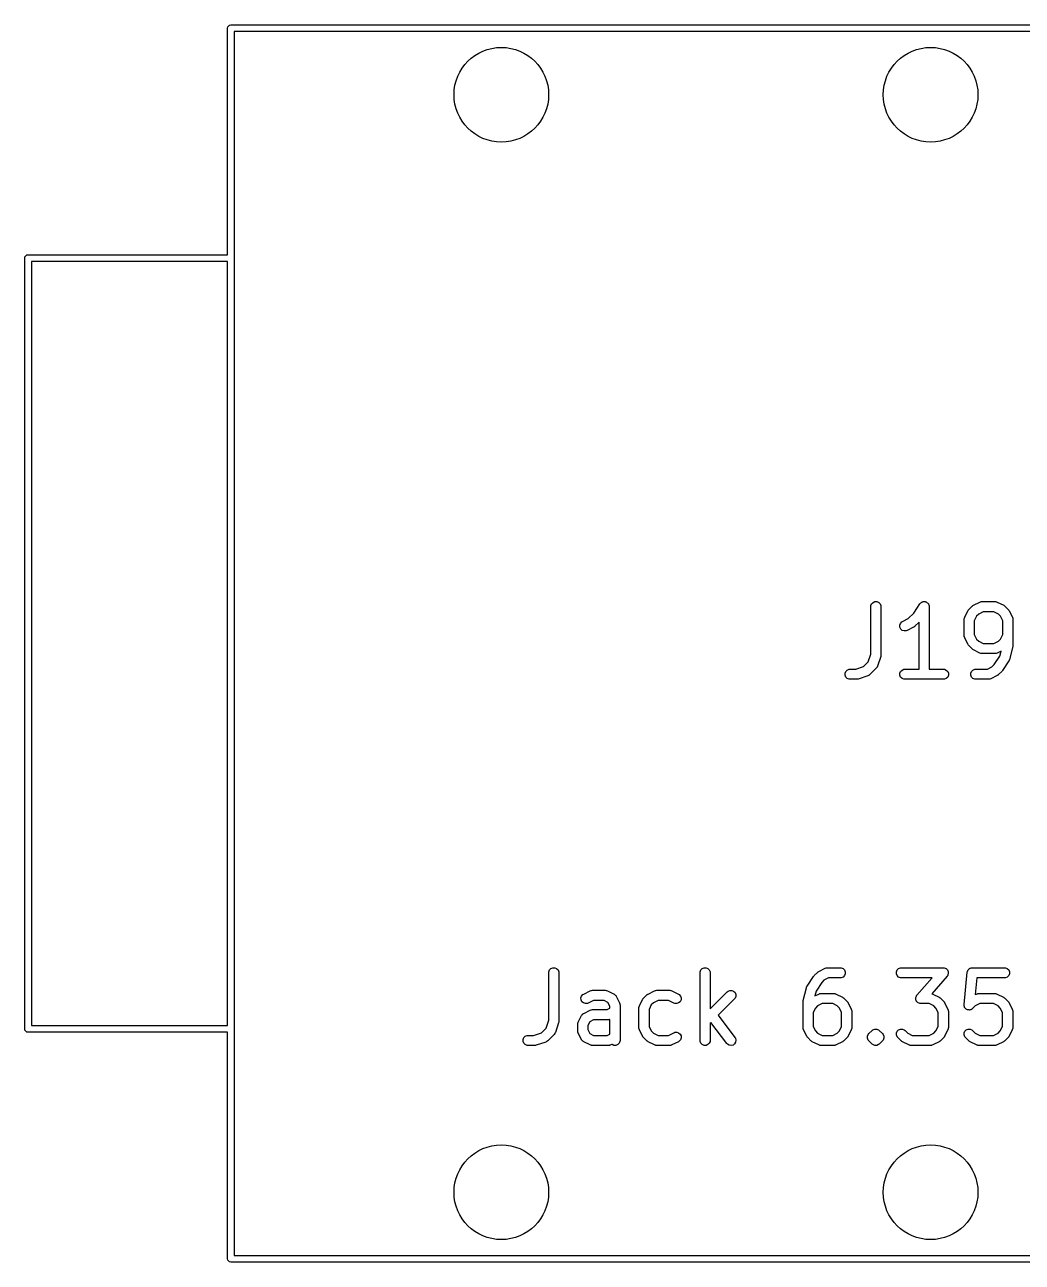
# Model space of a CAD drawing. Extents: x 0.58 to 7.69, y -5.21 to -0.56.
# Drawn here: x 0.577 to 1.158, y -4.419 to -3.698 of the extents above; entities that cross this region are included whole.
import ezdxf

# ---------------------------------------------------------------- set-up
doc = ezdxf.new("R2010")
doc.units = 0
doc.header["$MEASUREMENT"] = 0
doc.layers.add('BLACK', color=7, linetype='CONTINUOUS')

msp = doc.modelspace()

# ---------------------------------------------------------------- linework, layer by layer
at = {"layer": 'BLACK', "linetype": 'CONTINUOUS'}
for p, q in [((0.69488, -3.7002), (0.69503, -3.69944)), ((0.69488, -3.83209), (0.69488, -3.7002)), ((0.69503, -3.69944), (0.6961, -3.69838)), ((0.6961, -3.69838), (0.69685, -3.69823)), ((0.69685, -3.69823), (1.50827, -3.69823)), ((0.69882, -3.70217), (0.69882, -4.41476)), ((1.5063, -3.70217), (0.69882, -3.70217)), ((0.57692, -3.8333), (0.57799, -3.83224)), ((0.57799, -3.83224), (0.57874, -3.83209)), ((0.57874, -3.83209), (0.69488, -3.83209)), ((0.57677, -3.83406), (0.57692, -3.8333)), ((0.57677, -4.28287), (0.57677, -3.83406)), ((0.58071, -3.83602), (0.58071, -4.28091)), ((0.69488, -3.83602), (0.58071, -3.83602)), ((0.69488, -4.28091), (0.69488, -3.83602)), ((1.07, -4.03536), (1.07082, -4.03455)), ((1.07082, -4.03455), (1.07188, -4.0341)), ((1.07188, -4.0341), (1.07304, -4.0341)), ((1.07304, -4.0341), (1.0741, -4.03455)), ((1.0741, -4.03455), (1.07491, -4.03536)), ((1.09873, -4.03475), (1.09894, -4.03455)), ((1.09894, -4.03455), (1.09921, -4.03443)), ((1.09921, -4.03443), (1.09945, -4.03427)), ((1.09945, -4.03427), (1.09973, -4.03422)), ((1.09973, -4.03422), (1.10001, -4.0341)), ((1.10001, -4.0341), (1.10029, -4.0341)), ((1.10029, -4.0341), (1.10058, -4.03405)), ((1.10058, -4.03405), (1.10086, -4.0341)), ((1.10086, -4.0341), (1.10116, -4.0341)), ((1.10116, -4.0341), (1.10142, -4.03422)), ((1.10142, -4.03422), (1.10171, -4.03427)), ((1.10171, -4.03427), (1.10195, -4.03443)), ((1.10195, -4.03443), (1.10222, -4.03455)), ((1.10222, -4.03455), (1.10243, -4.03475)), ((1.12926, -4.03623), (1.13301, -4.03436)), ((1.13301, -4.03436), (1.13355, -4.03415)), ((1.13355, -4.03415), (1.13365, -4.03415)), ((1.13365, -4.03415), (1.13375, -4.0341)), ((1.13375, -4.0341), (1.13433, -4.03405)), ((1.13433, -4.03405), (1.14183, -4.03405)), ((1.14183, -4.03405), (1.1424, -4.0341)), ((1.1424, -4.0341), (1.1425, -4.03415)), ((1.1425, -4.03415), (1.14261, -4.03415)), ((1.14261, -4.03415), (1.14315, -4.03436)), ((1.14315, -4.03436), (1.1469, -4.03623)), ((1.06951, -4.037), (1.06956, -4.03642)), ((1.06951, -4.06464), (1.06951, -4.037)), ((1.06956, -4.03642), (1.07, -4.03536)), ((1.07491, -4.03536), (1.07536, -4.03642)), ((1.07536, -4.03642), (1.07541, -4.037)), ((1.07541, -4.037), (1.07541, -4.06512)), ((1.09133, -4.04395), (1.09454, -4.04074)), ((1.09454, -4.04074), (1.09812, -4.03536)), ((1.09812, -4.03536), (1.09813, -4.03536)), ((1.09813, -4.03536), (1.09849, -4.03491)), ((1.09813, -4.03536), (1.09813, -4.03536)), ((1.09813, -4.03536), (1.09813, -4.03536)), ((1.09849, -4.03491), (1.09873, -4.03475)), ((1.10243, -4.03475), (1.10267, -4.03491)), ((1.10267, -4.03491), (1.10283, -4.03515)), ((1.10283, -4.03515), (1.10304, -4.03536)), ((1.10304, -4.03536), (1.10315, -4.03563)), ((1.10315, -4.03563), (1.10331, -4.03587)), ((1.10331, -4.03587), (1.10337, -4.03615)), ((1.10337, -4.03615), (1.10348, -4.03642)), ((1.10348, -4.03642), (1.10353, -4.03699)), ((1.10353, -4.03699), (1.10353, -4.037)), ((1.10353, -4.037), (1.10353, -4.037)), ((1.10353, -4.037), (1.10353, -4.037)), ((1.10353, -4.037), (1.10353, -4.07342)), ((1.12419, -4.04318), (1.12606, -4.03943)), ((1.12606, -4.03943), (1.12622, -4.03918)), ((1.12622, -4.03918), (1.12625, -4.03911)), ((1.12625, -4.03911), (1.12631, -4.03903)), ((1.12631, -4.03903), (1.12637, -4.03894)), ((1.12637, -4.03894), (1.12643, -4.03889)), ((1.12643, -4.03889), (1.12661, -4.03866)), ((1.12661, -4.03866), (1.12849, -4.03679)), ((1.12849, -4.03679), (1.12872, -4.0366)), ((1.12872, -4.0366), (1.12877, -4.03654)), ((1.12877, -4.03654), (1.12886, -4.03649)), ((1.12886, -4.03649), (1.12894, -4.03642)), ((1.12894, -4.03642), (1.12901, -4.03639)), ((1.12901, -4.03639), (1.12926, -4.03623)), ((1.13233, -4.0413), (1.13113, -4.0425)), ((1.13502, -4.03995), (1.13233, -4.0413)), ((1.14113, -4.03995), (1.13502, -4.03995)), ((1.14383, -4.0413), (1.14113, -4.03995)), ((1.14502, -4.0425), (1.14383, -4.0413)), ((1.1469, -4.03623), (1.14714, -4.03639)), ((1.14714, -4.03639), (1.14722, -4.03642)), ((1.14722, -4.03642), (1.1473, -4.03649)), ((1.1473, -4.03649), (1.14739, -4.03654)), ((1.14739, -4.03654), (1.14744, -4.0366)), ((1.14744, -4.0366), (1.14766, -4.03679)), ((1.14766, -4.03679), (1.14954, -4.03866)), ((1.14954, -4.03866), (1.14972, -4.03889)), ((1.14972, -4.03889), (1.14978, -4.03894)), ((1.14978, -4.03894), (1.14984, -4.03903)), ((1.14984, -4.03903), (1.14991, -4.03911)), ((1.14991, -4.03911), (1.14994, -4.03918)), ((1.14994, -4.03918), (1.15009, -4.03943)), ((1.15009, -4.03943), (1.15197, -4.04318)), ((1.0864, -4.04788), (1.08677, -4.04679)), ((1.08648, -4.04903), (1.0864, -4.04788)), ((1.087, -4.05006), (1.08648, -4.04903)), ((1.08677, -4.04679), (1.08752, -4.04592)), ((1.08752, -4.04592), (1.08801, -4.04561)), ((1.08801, -4.04561), (1.09133, -4.04395)), ((1.0944, -4.04902), (1.09065, -4.05089)), ((1.09465, -4.04886), (1.0944, -4.04902)), ((1.09472, -4.04883), (1.09465, -4.04886)), ((1.0948, -4.04876), (1.09472, -4.04883)), ((1.09489, -4.04871), (1.0948, -4.04876)), ((1.09494, -4.04865), (1.09489, -4.04871)), ((1.09517, -4.04846), (1.09494, -4.04865)), ((1.09763, -4.046), (1.09517, -4.04846)), ((1.09763, -4.07342), (1.09763, -4.046)), ((1.12388, -4.0445), (1.12393, -4.04392)), ((1.12388, -4.05387), (1.12388, -4.0445)), ((1.12393, -4.04392), (1.12397, -4.04383)), ((1.12397, -4.04383), (1.12398, -4.04372)), ((1.12398, -4.04372), (1.12419, -4.04318)), ((1.13113, -4.0425), (1.12978, -4.0452)), ((1.12978, -4.0452), (1.12978, -4.05318)), ((1.14637, -4.0452), (1.14502, -4.0425)), ((1.14637, -4.05318), (1.14637, -4.0452)), ((1.15197, -4.04318), (1.15217, -4.04372)), ((1.15217, -4.04372), (1.15218, -4.04383)), ((1.15218, -4.04383), (1.15222, -4.04392)), ((1.15222, -4.04392), (1.15228, -4.0445)), ((1.15228, -4.0445), (1.15228, -4.0595)), ((1.08787, -4.05081), (1.087, -4.05006)), ((1.08896, -4.05118), (1.08787, -4.05081)), ((1.09011, -4.0511), (1.08896, -4.05118)), ((1.09065, -4.05089), (1.09011, -4.0511)), ((1.12393, -4.05445), (1.12388, -4.05387)), ((1.12397, -4.05455), (1.12393, -4.05445)), ((1.12398, -4.05465), (1.12397, -4.05455)), ((1.12419, -4.05519), (1.12398, -4.05465)), ((1.12606, -4.05894), (1.12419, -4.05519)), ((1.12978, -4.05318), (1.13113, -4.05587)), ((1.13113, -4.05587), (1.13233, -4.05707)), ((1.14383, -4.05707), (1.14502, -4.05587)), ((1.14502, -4.05587), (1.14637, -4.05318)), ((1.12622, -4.05919), (1.12606, -4.05894)), ((1.12625, -4.05926), (1.12622, -4.05919)), ((1.12631, -4.05934), (1.12625, -4.05926)), ((1.12637, -4.05943), (1.12631, -4.05934)), ((1.12643, -4.05948), (1.12637, -4.05943)), ((1.12661, -4.05971), (1.12643, -4.05948)), ((1.12849, -4.06159), (1.12661, -4.05971)), ((1.12872, -4.06177), (1.12849, -4.06159)), ((1.12877, -4.06183), (1.12872, -4.06177)), ((1.12886, -4.06189), (1.12877, -4.06183)), ((1.12894, -4.06195), (1.12886, -4.06189)), ((1.12901, -4.06198), (1.12894, -4.06195)), ((1.12926, -4.06214), (1.12901, -4.06198)), ((1.13301, -4.06401), (1.12926, -4.06214)), ((1.13233, -4.05707), (1.13502, -4.05842)), ((1.13502, -4.05842), (1.14113, -4.05842)), ((1.14113, -4.05842), (1.14383, -4.05707)), ((1.14544, -4.06287), (1.14315, -4.06401)), ((1.14471, -4.06578), (1.14544, -4.06287)), ((1.15219, -4.06021), (1.15031, -4.06771)), ((1.1522, -4.06011), (1.15219, -4.06021)), ((1.15222, -4.06007), (1.1522, -4.06011)), ((1.15224, -4.05986), (1.15222, -4.06007)), ((1.15227, -4.05964), (1.15224, -4.05986)), ((1.15228, -4.0595), (1.15227, -4.0596)), ((1.15227, -4.0596), (1.15227, -4.05964)), ((1.06524, -4.07192), (1.068, -4.06915)), ((1.068, -4.06915), (1.06951, -4.06464)), ((1.07526, -4.06606), (1.07339, -4.07168)), ((1.07533, -4.06577), (1.07526, -4.06606)), ((1.07536, -4.0657), (1.07533, -4.06577)), ((1.07537, -4.06559), (1.07536, -4.0657)), ((1.07539, -4.06549), (1.07537, -4.06559)), ((1.07541, -4.06512), (1.07538, -4.06541)), ((1.07538, -4.06541), (1.07539, -4.06549)), ((1.13355, -4.06422), (1.13301, -4.06401)), ((1.13365, -4.06423), (1.13355, -4.06422)), ((1.13375, -4.06427), (1.13365, -4.06423)), ((1.13433, -4.06433), (1.13375, -4.06427)), ((1.14183, -4.06433), (1.13433, -4.06433)), ((1.14141, -4.07074), (1.14471, -4.06578)), ((1.1424, -4.06427), (1.14183, -4.06433)), ((1.1425, -4.06423), (1.1424, -4.06427)), ((1.14261, -4.06422), (1.1425, -4.06423)), ((1.14315, -4.06401), (1.14261, -4.06422)), ((1.14991, -4.06863), (1.14616, -4.07426)), ((1.15008, -4.06832), (1.14991, -4.06863)), ((1.15012, -4.06826), (1.15008, -4.06832)), ((1.15014, -4.06819), (1.15012, -4.06826)), ((1.15018, -4.06812), (1.15014, -4.06819)), ((1.15019, -4.06805), (1.15018, -4.06812)), ((1.15031, -4.06771), (1.15019, -4.06805)), ((1.05457, -4.07579), (1.05501, -4.07473)), ((1.05457, -4.07695), (1.05457, -4.07579)), ((1.05501, -4.07801), (1.05457, -4.07695)), ((1.05501, -4.07473), (1.05582, -4.07392)), ((1.05582, -4.07392), (1.05689, -4.07347)), ((1.05689, -4.07347), (1.05746, -4.07342)), ((1.05746, -4.07342), (1.06073, -4.07342)), ((1.06073, -4.07342), (1.06524, -4.07192)), ((1.06777, -4.0773), (1.06214, -4.07917)), ((1.0683, -4.07706), (1.06777, -4.0773)), ((1.06838, -4.07699), (1.0683, -4.07706)), ((1.06848, -4.07695), (1.06838, -4.07699)), ((1.06892, -4.07658), (1.06848, -4.07695)), ((1.07267, -4.07283), (1.06892, -4.07658)), ((1.07304, -4.07239), (1.07267, -4.07283)), ((1.07308, -4.07229), (1.07304, -4.07239)), ((1.07315, -4.07221), (1.07308, -4.07229)), ((1.07339, -4.07168), (1.07315, -4.07221)), ((1.08644, -4.07579), (1.08688, -4.07473)), ((1.08644, -4.07695), (1.08644, -4.07579)), ((1.08688, -4.07801), (1.08644, -4.07695)), ((1.08688, -4.07473), (1.08769, -4.07392)), ((1.08769, -4.07392), (1.08876, -4.07347)), ((1.08876, -4.07347), (1.08933, -4.07342)), ((1.08933, -4.07342), (1.09763, -4.07342)), ((1.10353, -4.07342), (1.11183, -4.07342)), ((1.11183, -4.07342), (1.11241, -4.07347)), ((1.11241, -4.07347), (1.11347, -4.07392)), ((1.11347, -4.07392), (1.11428, -4.07473)), ((1.11428, -4.07473), (1.11473, -4.07579)), ((1.11473, -4.07695), (1.11428, -4.07801)), ((1.11473, -4.07579), (1.11473, -4.07695)), ((1.12768, -4.07579), (1.12812, -4.07473)), ((1.12768, -4.07695), (1.12768, -4.07579)), ((1.12812, -4.07801), (1.12768, -4.07695)), ((1.12812, -4.07473), (1.12894, -4.07392)), ((1.12894, -4.07392), (1.13, -4.07347)), ((1.13, -4.07347), (1.13058, -4.07342)), ((1.13058, -4.07342), (1.13738, -4.07342)), ((1.13738, -4.07342), (1.14008, -4.07207)), ((1.14315, -4.07714), (1.1394, -4.07901)), ((1.14008, -4.07207), (1.14141, -4.07074)), ((1.14339, -4.07698), (1.14315, -4.07714)), ((1.14347, -4.07695), (1.14339, -4.07698)), ((1.14355, -4.07688), (1.14347, -4.07695)), ((1.14364, -4.07683), (1.14355, -4.07688)), ((1.14369, -4.07677), (1.14364, -4.07683)), ((1.14391, -4.07658), (1.14369, -4.07677)), ((1.14579, -4.07471), (1.14391, -4.07658)), ((1.14598, -4.07448), (1.14579, -4.07471)), ((1.14579, -4.07471), (1.14579, -4.07471)), ((1.14579, -4.07471), (1.14579, -4.07471)), ((1.14616, -4.07426), (1.14598, -4.07448)), ((1.14616, -4.07426), (1.14616, -4.07426)), ((1.14616, -4.07426), (1.14616, -4.07426)), ((1.05582, -4.07883), (1.05501, -4.07801)), ((1.05689, -4.07927), (1.05582, -4.07883)), ((1.05746, -4.07932), (1.05689, -4.07927)), ((1.06121, -4.07932), (1.05746, -4.07932)), ((1.0615, -4.07929), (1.06121, -4.07932)), ((1.06158, -4.0793), (1.0615, -4.07929)), ((1.06168, -4.07928), (1.06158, -4.0793)), ((1.06179, -4.07927), (1.06168, -4.07928)), ((1.06186, -4.07924), (1.06179, -4.07927)), ((1.06214, -4.07917), (1.06186, -4.07924)), ((1.08769, -4.07883), (1.08688, -4.07801)), ((1.08876, -4.07927), (1.08769, -4.07883)), ((1.08933, -4.07932), (1.08876, -4.07927)), ((1.11183, -4.07932), (1.08933, -4.07932)), ((1.11241, -4.07927), (1.11183, -4.07932)), ((1.11347, -4.07883), (1.11241, -4.07927)), ((1.11428, -4.07801), (1.11347, -4.07883)), ((1.12894, -4.07883), (1.12812, -4.07801)), ((1.13, -4.07927), (1.12894, -4.07883)), ((1.13058, -4.07932), (1.13, -4.07927)), ((1.13808, -4.07932), (1.13058, -4.07932)), ((1.13865, -4.07927), (1.13808, -4.07932)), ((1.13875, -4.07923), (1.13865, -4.07927)), ((1.13886, -4.07922), (1.13875, -4.07923)), ((1.1394, -4.07901), (1.13886, -4.07922)), ((0.88194, -4.25019), (0.88199, -4.24961)), ((0.88194, -4.27783), (0.88194, -4.25019)), ((0.88199, -4.24961), (0.88243, -4.24855)), ((0.88243, -4.24855), (0.88325, -4.24773)), ((0.88325, -4.24773), (0.88431, -4.24729)), ((0.88431, -4.24729), (0.88547, -4.24729)), ((0.88547, -4.24729), (0.88653, -4.24773)), ((0.88653, -4.24773), (0.88734, -4.24855)), ((0.88734, -4.24855), (0.88779, -4.24961)), ((0.88779, -4.24961), (0.88784, -4.25019)), ((0.88784, -4.25019), (0.88784, -4.27831)), ((0.97005, -4.25019), (0.97011, -4.24961)), ((0.97005, -4.28956), (0.97005, -4.25019)), ((0.97011, -4.24961), (0.97055, -4.24855)), ((0.97055, -4.24855), (0.97136, -4.24773)), ((0.97136, -4.24773), (0.97243, -4.24729)), ((0.97243, -4.24729), (0.97358, -4.24729)), ((0.97358, -4.24729), (0.97464, -4.24773)), ((0.97464, -4.24773), (0.97546, -4.24855)), ((0.97546, -4.24855), (0.9759, -4.24961)), ((0.9759, -4.24961), (0.97596, -4.25019)), ((0.97596, -4.25019), (0.97596, -4.27118)), ((1.03653, -4.25185), (1.03841, -4.24998)), ((1.03841, -4.24998), (1.03863, -4.24979)), ((1.03863, -4.24979), (1.03868, -4.24973)), ((1.03868, -4.24973), (1.03877, -4.24968)), ((1.03877, -4.24968), (1.03885, -4.24961)), ((1.03885, -4.24961), (1.03893, -4.24958)), ((1.03893, -4.24958), (1.03917, -4.24942)), ((1.03917, -4.24942), (1.04292, -4.24755)), ((1.04292, -4.24755), (1.04346, -4.24734)), ((1.04346, -4.24734), (1.04357, -4.24733)), ((1.04357, -4.24733), (1.04367, -4.24729)), ((1.04367, -4.24729), (1.04424, -4.24724)), ((1.04424, -4.24724), (1.05174, -4.24724)), ((1.05174, -4.24724), (1.05232, -4.24729)), ((1.05232, -4.24729), (1.05338, -4.24773)), ((1.05338, -4.24773), (1.0542, -4.24855)), ((1.0542, -4.24855), (1.05464, -4.24961)), ((1.05464, -4.25077), (1.0542, -4.25183)), ((1.05464, -4.24961), (1.05464, -4.25077)), ((1.08447, -4.24961), (1.08491, -4.24855)), ((1.08447, -4.25077), (1.08447, -4.24961)), ((1.08491, -4.25183), (1.08447, -4.25077)), ((1.08491, -4.24855), (1.08572, -4.24773)), ((1.08572, -4.24773), (1.08679, -4.24729)), ((1.08679, -4.24729), (1.08736, -4.24724)), ((1.08736, -4.24724), (1.11174, -4.24724)), ((1.11174, -4.24724), (1.11204, -4.24727)), ((1.11204, -4.24727), (1.11212, -4.24726)), ((1.11212, -4.24726), (1.11217, -4.24728)), ((1.11217, -4.24728), (1.11231, -4.24729)), ((1.11231, -4.24729), (1.11276, -4.24748)), ((1.11276, -4.24748), (1.11321, -4.24763)), ((1.11321, -4.24763), (1.11328, -4.2477)), ((1.11328, -4.2477), (1.11338, -4.24773)), ((1.11338, -4.24773), (1.11372, -4.24807)), ((1.11372, -4.24807), (1.11408, -4.24839)), ((1.11408, -4.24839), (1.11412, -4.24848)), ((1.11412, -4.24848), (1.11419, -4.24855)), ((1.11419, -4.24855), (1.11437, -4.24899)), ((1.11437, -4.24899), (1.11459, -4.24942)), ((1.11463, -4.25077), (1.11445, -4.25121)), ((1.11459, -4.24942), (1.11459, -4.24952)), ((1.11459, -4.24952), (1.11463, -4.24961)), ((1.11463, -4.24961), (1.11463, -4.25009)), ((1.11463, -4.25009), (1.11466, -4.25057)), ((1.11466, -4.25057), (1.11463, -4.25067)), ((1.11463, -4.25067), (1.11463, -4.25077)), ((1.1238, -4.26864), (1.12567, -4.2499)), ((1.12567, -4.2499), (1.12571, -4.24969)), ((1.12571, -4.24961), (1.12574, -4.24955)), ((1.12571, -4.24969), (1.12571, -4.24961)), ((1.12574, -4.24955), (1.12578, -4.24933)), ((1.12578, -4.24933), (1.12599, -4.24895)), ((1.12599, -4.24895), (1.12615, -4.24855)), ((1.12615, -4.24855), (1.12626, -4.24844)), ((1.12626, -4.24844), (1.12633, -4.24831)), ((1.12633, -4.24831), (1.12666, -4.24804)), ((1.12666, -4.24804), (1.12697, -4.24773)), ((1.12697, -4.24773), (1.12711, -4.24768)), ((1.12711, -4.24768), (1.12722, -4.24758)), ((1.12722, -4.24758), (1.12763, -4.24746)), ((1.12763, -4.24746), (1.12803, -4.24729)), ((1.12803, -4.24729), (1.12825, -4.24727)), ((1.12825, -4.24727), (1.12832, -4.24725)), ((1.12832, -4.24725), (1.1284, -4.24726)), ((1.1284, -4.24726), (1.12861, -4.24724)), ((1.12861, -4.24724), (1.14736, -4.24724)), ((1.14736, -4.24724), (1.14793, -4.24729)), ((1.14793, -4.24729), (1.149, -4.24773)), ((1.149, -4.24773), (1.14981, -4.24855)), ((1.14981, -4.24855), (1.15025, -4.24961)), ((1.15025, -4.25077), (1.14981, -4.25183)), ((1.15025, -4.24961), (1.15025, -4.25077)), ((1.03224, -4.25824), (1.03241, -4.25793)), ((1.03241, -4.25793), (1.03616, -4.2523)), ((1.03616, -4.2523), (1.03616, -4.2523)), ((1.03616, -4.2523), (1.03617, -4.2523)), ((1.03617, -4.2523), (1.03634, -4.25208)), ((1.03634, -4.25208), (1.03653, -4.25185)), ((1.03653, -4.25185), (1.03653, -4.25185)), ((1.03653, -4.25185), (1.03653, -4.25185)), ((1.04091, -4.25582), (1.03761, -4.26078)), ((1.04224, -4.25449), (1.04091, -4.25582)), ((1.04494, -4.25314), (1.04224, -4.25449)), ((1.05174, -4.25314), (1.04494, -4.25314)), ((1.05232, -4.25309), (1.05174, -4.25314)), ((1.05338, -4.25264), (1.05232, -4.25309)), ((1.0542, -4.25183), (1.05338, -4.25264)), ((1.08572, -4.25264), (1.08491, -4.25183)), ((1.08679, -4.25309), (1.08572, -4.25264)), ((1.08736, -4.25314), (1.08679, -4.25309)), ((1.10523, -4.25314), (1.08736, -4.25314)), ((1.09639, -4.26324), (1.10523, -4.25314)), ((1.11396, -4.25213), (1.10503, -4.26234)), ((1.11414, -4.25189), (1.11396, -4.25213)), ((1.11419, -4.25183), (1.11414, -4.25189)), ((1.11421, -4.25178), (1.11419, -4.25183)), ((1.11429, -4.25166), (1.11421, -4.25178)), ((1.11445, -4.25121), (1.11429, -4.25166)), ((1.13128, -4.25314), (1.1303, -4.26291)), ((1.14736, -4.25314), (1.13128, -4.25314)), ((1.14793, -4.25309), (1.14736, -4.25314)), ((1.149, -4.25264), (1.14793, -4.25309)), ((1.14981, -4.25183), (1.149, -4.25264)), ((0.90071, -4.26482), (0.90107, -4.26373)), ((0.90079, -4.26597), (0.90071, -4.26482)), ((0.90107, -4.26373), (0.90183, -4.26286)), ((0.90183, -4.26286), (0.90232, -4.26255)), ((0.90232, -4.26255), (0.90607, -4.26067)), ((0.90607, -4.26067), (0.90661, -4.26047)), ((0.90661, -4.26047), (0.90671, -4.26046)), ((0.90671, -4.26046), (0.90681, -4.26042)), ((0.90681, -4.26042), (0.90739, -4.26036)), ((0.90739, -4.26036), (0.91489, -4.26036)), ((0.91489, -4.26036), (0.91546, -4.26042)), ((0.91546, -4.26042), (0.91556, -4.26046)), ((0.91556, -4.26046), (0.91567, -4.26047)), ((0.91567, -4.26047), (0.91621, -4.26067)), ((0.91621, -4.26067), (0.91996, -4.26255)), ((0.91996, -4.26255), (0.92005, -4.26261)), ((0.92005, -4.26261), (0.9201, -4.26262)), ((0.9201, -4.26262), (0.92015, -4.26267)), ((0.92015, -4.26267), (0.92045, -4.26286)), ((0.92045, -4.26286), (0.92069, -4.26313)), ((0.92069, -4.26313), (0.92097, -4.26338)), ((0.92097, -4.26338), (0.92115, -4.26367)), ((0.92115, -4.26367), (0.9212, -4.26373)), ((0.9212, -4.26373), (0.92122, -4.26377)), ((0.92122, -4.26377), (0.92128, -4.26387)), ((0.92128, -4.26387), (0.92315, -4.26762)), ((0.93698, -4.2652), (0.93717, -4.26497)), ((0.93717, -4.26497), (0.93904, -4.2631)), ((0.93904, -4.2631), (0.93927, -4.26291)), ((0.93927, -4.26291), (0.93932, -4.26286)), ((0.93932, -4.26286), (0.93941, -4.2628)), ((0.93941, -4.2628), (0.93949, -4.26273)), ((0.93949, -4.26273), (0.93956, -4.2627)), ((0.93956, -4.2627), (0.93981, -4.26255)), ((0.93981, -4.26255), (0.94356, -4.26067)), ((0.94356, -4.26067), (0.9441, -4.26047)), ((0.9441, -4.26047), (0.94421, -4.26046)), ((0.94421, -4.26046), (0.94431, -4.26042)), ((0.94431, -4.26042), (0.94488, -4.26036)), ((0.94488, -4.26036), (0.95238, -4.26036)), ((0.95238, -4.26036), (0.95296, -4.26042)), ((0.95296, -4.26042), (0.95305, -4.26046)), ((0.95305, -4.26046), (0.95316, -4.26047)), ((0.95316, -4.26047), (0.9537, -4.26067)), ((0.9537, -4.26067), (0.95745, -4.26255)), ((0.95745, -4.26255), (0.95794, -4.26286)), ((0.95794, -4.26286), (0.9587, -4.26373)), ((0.9587, -4.26373), (0.95906, -4.26482)), ((0.95906, -4.26482), (0.95898, -4.26597)), ((0.97596, -4.27118), (0.98591, -4.26123)), ((0.98591, -4.26123), (0.98636, -4.26086)), ((0.98636, -4.26086), (0.98743, -4.26042)), ((0.98743, -4.26042), (0.98858, -4.26042)), ((0.98858, -4.26042), (0.98964, -4.26086)), ((0.98964, -4.26086), (0.99046, -4.26167)), ((0.99046, -4.26495), (0.99009, -4.2654)), ((0.99046, -4.26167), (0.9909, -4.26274)), ((0.9909, -4.26389), (0.99046, -4.26495)), ((0.9909, -4.26274), (0.9909, -4.26389)), ((1.03013, -4.26635), (1.03201, -4.25885)), ((1.03201, -4.25885), (1.03213, -4.25851)), ((1.03213, -4.25851), (1.03214, -4.25844)), ((1.03214, -4.25844), (1.03218, -4.25837)), ((1.03218, -4.25837), (1.0322, -4.2583)), ((1.0322, -4.2583), (1.03224, -4.25824)), ((1.03761, -4.26078), (1.03688, -4.26369)), ((1.03688, -4.26369), (1.03917, -4.26255)), ((1.03917, -4.26255), (1.03972, -4.26234)), ((1.03972, -4.26234), (1.03982, -4.26233)), ((1.03982, -4.26233), (1.03992, -4.26229)), ((1.03992, -4.26229), (1.04049, -4.26224)), ((1.04049, -4.26224), (1.04799, -4.26224)), ((1.04799, -4.26224), (1.04857, -4.26229)), ((1.04857, -4.26229), (1.04867, -4.26233)), ((1.04867, -4.26233), (1.04877, -4.26234)), ((1.04877, -4.26234), (1.04931, -4.26255)), ((1.04931, -4.26255), (1.05306, -4.26442)), ((1.05306, -4.26442), (1.05331, -4.26458)), ((1.05331, -4.26458), (1.05338, -4.26461)), ((1.05338, -4.26461), (1.05346, -4.26467)), ((1.05346, -4.26467), (1.05355, -4.26473)), ((1.05355, -4.26473), (1.05361, -4.26479)), ((1.05361, -4.26479), (1.05383, -4.26497)), ((1.05383, -4.26497), (1.05571, -4.26685)), ((1.09568, -4.26481), (1.09572, -4.26471)), ((1.09572, -4.26528), (1.09568, -4.26481)), ((1.09572, -4.26461), (1.0959, -4.26417)), ((1.09572, -4.26471), (1.09572, -4.26461)), ((1.0959, -4.26417), (1.09605, -4.26371)), ((1.09605, -4.26371), (1.09614, -4.2636)), ((1.09614, -4.2636), (1.09616, -4.26355)), ((1.09616, -4.26355), (1.09621, -4.26349)), ((1.09621, -4.26349), (1.09639, -4.26324)), ((1.10503, -4.26234), (1.10556, -4.26255)), ((1.10556, -4.26255), (1.10931, -4.26442)), ((1.10931, -4.26442), (1.10956, -4.26458)), ((1.10956, -4.26458), (1.10963, -4.26461)), ((1.10963, -4.26461), (1.10971, -4.26467)), ((1.10971, -4.26467), (1.1098, -4.26473)), ((1.1098, -4.26473), (1.10985, -4.26479)), ((1.10985, -4.26479), (1.11007, -4.26497)), ((1.11007, -4.26497), (1.11195, -4.26685)), ((1.1303, -4.26291), (1.13104, -4.26255)), ((1.13104, -4.26255), (1.13158, -4.26234)), ((1.13158, -4.26234), (1.13168, -4.26233)), ((1.13168, -4.26233), (1.13178, -4.26229)), ((1.13178, -4.26229), (1.13236, -4.26224)), ((1.13236, -4.26224), (1.14173, -4.26224)), ((1.14173, -4.26224), (1.14231, -4.26229)), ((1.14231, -4.26229), (1.14241, -4.26233)), ((1.14241, -4.26233), (1.14251, -4.26234)), ((1.14251, -4.26234), (1.14305, -4.26255)), ((1.14305, -4.26255), (1.1468, -4.26442)), ((1.1468, -4.26442), (1.14705, -4.26458)), ((1.14705, -4.26458), (1.14712, -4.26461)), ((1.14712, -4.26461), (1.1472, -4.26467)), ((1.1472, -4.26467), (1.14729, -4.26473)), ((1.14729, -4.26473), (1.14734, -4.26479)), ((1.14734, -4.26479), (1.14757, -4.26497)), ((1.14757, -4.26497), (1.14944, -4.26685)), ((0.9013, -4.267), (0.90079, -4.26597)), ((0.90217, -4.26775), (0.9013, -4.267)), ((0.90327, -4.26812), (0.90217, -4.26775)), ((0.90232, -4.2738), (0.90607, -4.27192)), ((0.90442, -4.26804), (0.90327, -4.26812)), ((0.90496, -4.26783), (0.90442, -4.26804)), ((0.90808, -4.26627), (0.90496, -4.26783)), ((0.90607, -4.27192), (0.90661, -4.27171)), ((0.90661, -4.27171), (0.90671, -4.27171)), ((0.90671, -4.27171), (0.90681, -4.27167)), ((0.90681, -4.27167), (0.90739, -4.27161)), ((0.90739, -4.27161), (0.91606, -4.27161)), ((0.91419, -4.26627), (0.90808, -4.26627)), ((0.91643, -4.26739), (0.91419, -4.26627)), ((0.91606, -4.27161), (0.91756, -4.27086)), ((0.91756, -4.26963), (0.91643, -4.26739)), ((0.91756, -4.27086), (0.91756, -4.26963)), ((0.92315, -4.26762), (0.92336, -4.26816)), ((0.92336, -4.26816), (0.92337, -4.26826)), ((0.92337, -4.26826), (0.92341, -4.26836)), ((0.92341, -4.26836), (0.92346, -4.26894)), ((0.92346, -4.26894), (0.92346, -4.28956)), ((0.93443, -4.27081), (0.93449, -4.27024)), ((0.93443, -4.28206), (0.93443, -4.27081)), ((0.93449, -4.27024), (0.93453, -4.27014)), ((0.93453, -4.27003), (0.93474, -4.26949)), ((0.93453, -4.27014), (0.93453, -4.27003)), ((0.93474, -4.26949), (0.93662, -4.26574)), ((0.93662, -4.26574), (0.93677, -4.26549)), ((0.93677, -4.26549), (0.9368, -4.26542)), ((0.9368, -4.26542), (0.93687, -4.26534)), ((0.93687, -4.26534), (0.93692, -4.26525)), ((0.93692, -4.26525), (0.93698, -4.2652)), ((0.94168, -4.26881), (0.94034, -4.27151)), ((0.94034, -4.27151), (0.94034, -4.28136)), ((0.94288, -4.26761), (0.94168, -4.26881)), ((0.94558, -4.26627), (0.94288, -4.26761)), ((0.95168, -4.26627), (0.94558, -4.26627)), ((0.95481, -4.26783), (0.95168, -4.26627)), ((0.95535, -4.26804), (0.95481, -4.26783)), ((0.9565, -4.26812), (0.95535, -4.26804)), ((0.95759, -4.26775), (0.9565, -4.26812)), ((0.95846, -4.267), (0.95759, -4.26775)), ((0.95898, -4.26597), (0.95846, -4.267)), ((0.99009, -4.2654), (0.98065, -4.27484)), ((1.03004, -4.26706), (1.03005, -4.26696)), ((1.03004, -4.28206), (1.03004, -4.26706)), ((1.03005, -4.26692), (1.03008, -4.2667)), ((1.03005, -4.26696), (1.03005, -4.26692)), ((1.03008, -4.2667), (1.0301, -4.26649)), ((1.0301, -4.26649), (1.03012, -4.26645)), ((1.03012, -4.26645), (1.03013, -4.26635)), ((1.0373, -4.27069), (1.03595, -4.27338)), ((1.03849, -4.26949), (1.0373, -4.27069)), ((1.04119, -4.26814), (1.03849, -4.26949)), ((1.0473, -4.26814), (1.04119, -4.26814)), ((1.04999, -4.26949), (1.0473, -4.26814)), ((1.05119, -4.27069), (1.04999, -4.26949)), ((1.05254, -4.27338), (1.05119, -4.27069)), ((1.05571, -4.26685), (1.05589, -4.26708)), ((1.05589, -4.26708), (1.05595, -4.26713)), ((1.05595, -4.26713), (1.05601, -4.26722)), ((1.05601, -4.26722), (1.05607, -4.2673)), ((1.05607, -4.2673), (1.0561, -4.26737)), ((1.0561, -4.26737), (1.05626, -4.26762)), ((1.05626, -4.26762), (1.05813, -4.27137)), ((1.05813, -4.27137), (1.05834, -4.27191)), ((1.05834, -4.27191), (1.05835, -4.27201)), ((1.05835, -4.27201), (1.05839, -4.27211)), ((1.05839, -4.27211), (1.05845, -4.27269)), ((1.09572, -4.26576), (1.09572, -4.26528)), ((1.09575, -4.26586), (1.09572, -4.26576)), ((1.09576, -4.26596), (1.09575, -4.26586)), ((1.09597, -4.26639), (1.09576, -4.26596)), ((1.09616, -4.26683), (1.09597, -4.26639)), ((1.09623, -4.2669), (1.09616, -4.26683)), ((1.09627, -4.26699), (1.09623, -4.2669)), ((1.09663, -4.2673), (1.09627, -4.26699)), ((1.09697, -4.26764), (1.09663, -4.2673)), ((1.09706, -4.26768), (1.09697, -4.26764)), ((1.09714, -4.26775), (1.09706, -4.26768)), ((1.09759, -4.2679), (1.09714, -4.26775)), ((1.09804, -4.26808), (1.09759, -4.2679)), ((1.09818, -4.2681), (1.09804, -4.26808)), ((1.09823, -4.26812), (1.09818, -4.2681)), ((1.09831, -4.26811), (1.09823, -4.26812)), ((1.09861, -4.26814), (1.09831, -4.26811)), ((1.10354, -4.26814), (1.09861, -4.26814)), ((1.10624, -4.26949), (1.10354, -4.26814)), ((1.10743, -4.27069), (1.10624, -4.26949)), ((1.10878, -4.27338), (1.10743, -4.27069)), ((1.11195, -4.26685), (1.11213, -4.26708)), ((1.11213, -4.26708), (1.11219, -4.26713)), ((1.11219, -4.26713), (1.11225, -4.26722)), ((1.11225, -4.26722), (1.11232, -4.2673)), ((1.11232, -4.2673), (1.11235, -4.26737)), ((1.11235, -4.26737), (1.1125, -4.26762)), ((1.1125, -4.26762), (1.11438, -4.27137)), ((1.11438, -4.27137), (1.11458, -4.27191)), ((1.11458, -4.27191), (1.11459, -4.27201)), ((1.11459, -4.27201), (1.11463, -4.27211)), ((1.11463, -4.27211), (1.11469, -4.27269)), ((1.1238, -4.26922), (1.1238, -4.26864)), ((1.12384, -4.26936), (1.1238, -4.26922)), ((1.12384, -4.26951), (1.12384, -4.26936)), ((1.124, -4.26991), (1.12384, -4.26951)), ((1.12413, -4.27033), (1.124, -4.26991)), ((1.12422, -4.27044), (1.12413, -4.27033)), ((1.12428, -4.27058), (1.12422, -4.27044)), ((1.12458, -4.27088), (1.12428, -4.27058)), ((1.12486, -4.27122), (1.12458, -4.27088)), ((1.12499, -4.27129), (1.12486, -4.27122)), ((1.12509, -4.27139), (1.12499, -4.27129)), ((1.12549, -4.27156), (1.12509, -4.27139)), ((1.12587, -4.27176), (1.12549, -4.27156)), ((1.12602, -4.27178), (1.12587, -4.27176)), ((1.12616, -4.27183), (1.12602, -4.27178)), ((1.12659, -4.27183), (1.12616, -4.27183)), ((1.12702, -4.27188), (1.12659, -4.27183)), ((1.12716, -4.27183), (1.12702, -4.27188)), ((1.12731, -4.27183), (1.12716, -4.27183)), ((1.12771, -4.27167), (1.12731, -4.27183)), ((1.12812, -4.27154), (1.12771, -4.27167)), ((1.12824, -4.27145), (1.12812, -4.27154)), ((1.12837, -4.27139), (1.12824, -4.27145)), ((1.12882, -4.27103), (1.12837, -4.27139)), ((1.13036, -4.26949), (1.12882, -4.27103)), ((1.13306, -4.26814), (1.13036, -4.26949)), ((1.14104, -4.26814), (1.13306, -4.26814)), ((1.14373, -4.26949), (1.14104, -4.26814)), ((1.14493, -4.27069), (1.14373, -4.26949)), ((1.14628, -4.27338), (1.14493, -4.27069)), ((1.14944, -4.26685), (1.14963, -4.26708)), ((1.14963, -4.26708), (1.14969, -4.26713)), ((1.14969, -4.26713), (1.14975, -4.26722)), ((1.14975, -4.26722), (1.14981, -4.2673)), ((1.14981, -4.2673), (1.14984, -4.26737)), ((1.14984, -4.26737), (1.15, -4.26762)), ((1.15, -4.26762), (1.15187, -4.27137)), ((1.15187, -4.27137), (1.15208, -4.27191)), ((1.15208, -4.27191), (1.15209, -4.27201)), ((1.15209, -4.27201), (1.15213, -4.27211)), ((1.15213, -4.27211), (1.15218, -4.27269)), ((0.88043, -4.28234), (0.88194, -4.27783)), ((0.88769, -4.27924), (0.88582, -4.28487)), ((0.88776, -4.27896), (0.88769, -4.27924)), ((0.88779, -4.27889), (0.88776, -4.27896)), ((0.8878, -4.27878), (0.88779, -4.27889)), ((0.88782, -4.27868), (0.8878, -4.27878)), ((0.88784, -4.27831), (0.88781, -4.2786)), ((0.88781, -4.2786), (0.88782, -4.27868)), ((0.89887, -4.27961), (0.89891, -4.27951)), ((0.89891, -4.27941), (0.89912, -4.27887)), ((0.89891, -4.27951), (0.89891, -4.27941)), ((0.89912, -4.27887), (0.901, -4.27512)), ((0.901, -4.27512), (0.90106, -4.27502)), ((0.90106, -4.27502), (0.90107, -4.27497)), ((0.90107, -4.27497), (0.90112, -4.27492)), ((0.90112, -4.27492), (0.9013, -4.27463)), ((0.9013, -4.27463), (0.90158, -4.27438)), ((0.90158, -4.27438), (0.90183, -4.2741)), ((0.90183, -4.2741), (0.90212, -4.27392)), ((0.90212, -4.27392), (0.90217, -4.27387)), ((0.90217, -4.27387), (0.90222, -4.27386)), ((0.90222, -4.27386), (0.90232, -4.2738)), ((0.90584, -4.27864), (0.90472, -4.28088)), ((0.90808, -4.27751), (0.90584, -4.27864)), ((0.91676, -4.27751), (0.90808, -4.27751)), ((0.91734, -4.27746), (0.91676, -4.27751)), ((0.91743, -4.27742), (0.91734, -4.27746)), ((0.91754, -4.27741), (0.91743, -4.27742)), ((0.91756, -4.2774), (0.91754, -4.27741)), ((0.91756, -4.28586), (0.91756, -4.2774)), ((0.97643, -4.27906), (0.97596, -4.27953)), ((0.97596, -4.27953), (0.97596, -4.28956)), ((0.98564, -4.29133), (0.97643, -4.27906)), ((0.98065, -4.27484), (0.99036, -4.28779)), ((1.03595, -4.27338), (1.03595, -4.28136)), ((1.05254, -4.28136), (1.05254, -4.27338)), ((1.05845, -4.27269), (1.05845, -4.28206)), ((1.10878, -4.28136), (1.10878, -4.27338)), ((1.11469, -4.27269), (1.11469, -4.28206)), ((1.14628, -4.28136), (1.14628, -4.27338)), ((1.15218, -4.27269), (1.15218, -4.28206)), ((0.57692, -4.28363), (0.57677, -4.28287)), ((0.57799, -4.28469), (0.57692, -4.28363)), ((0.57874, -4.28484), (0.57799, -4.28469)), ((0.69488, -4.28484), (0.57874, -4.28484)), ((0.58071, -4.28091), (0.69488, -4.28091)), ((0.69488, -4.41673), (0.69488, -4.28484)), ((0.86825, -4.2871), (0.86932, -4.28666)), ((0.86932, -4.28666), (0.86989, -4.28661)), ((0.86989, -4.28661), (0.87316, -4.28661)), ((0.87316, -4.28661), (0.87767, -4.2851)), ((0.87767, -4.2851), (0.88043, -4.28234)), ((0.8851, -4.28602), (0.88135, -4.28977)), ((0.88547, -4.28558), (0.8851, -4.28602)), ((0.88551, -4.28548), (0.88547, -4.28558)), ((0.88558, -4.2854), (0.88551, -4.28548)), ((0.88582, -4.28487), (0.88558, -4.2854)), ((0.89881, -4.28019), (0.89887, -4.27961)), ((0.89881, -4.28394), (0.89881, -4.28019)), ((0.89887, -4.28451), (0.89881, -4.28394)), ((0.89891, -4.28461), (0.89887, -4.28451)), ((0.89891, -4.28472), (0.89891, -4.28461)), ((0.89912, -4.28526), (0.89891, -4.28472)), ((0.901, -4.28901), (0.89912, -4.28526)), ((0.90472, -4.28088), (0.90472, -4.28324)), ((0.90472, -4.28324), (0.90584, -4.28548)), ((0.90584, -4.28548), (0.90808, -4.28661)), ((0.90808, -4.28661), (0.91606, -4.28661)), ((0.91606, -4.28661), (0.91756, -4.28586)), ((0.93449, -4.28264), (0.93443, -4.28206)), ((0.93453, -4.28273), (0.93449, -4.28264)), ((0.93453, -4.28284), (0.93453, -4.28273)), ((0.93474, -4.28338), (0.93453, -4.28284)), ((0.93662, -4.28713), (0.93474, -4.28338)), ((0.94034, -4.28136), (0.94168, -4.28406)), ((0.94168, -4.28406), (0.94288, -4.28526)), ((0.94288, -4.28526), (0.94558, -4.28661)), ((0.94558, -4.28661), (0.95168, -4.28661)), ((0.95168, -4.28661), (0.95481, -4.28504)), ((0.95481, -4.28504), (0.95535, -4.28484)), ((0.95535, -4.28484), (0.9565, -4.28476)), ((0.9565, -4.28476), (0.95759, -4.28512)), ((0.95759, -4.28512), (0.95846, -4.28587)), ((0.95846, -4.28587), (0.95898, -4.28691)), ((1.0301, -4.28264), (1.03004, -4.28206)), ((1.03014, -4.28273), (1.0301, -4.28264)), ((1.03015, -4.28284), (1.03014, -4.28273)), ((1.03035, -4.28338), (1.03015, -4.28284)), ((1.03223, -4.28713), (1.03035, -4.28338)), ((1.03595, -4.28136), (1.0373, -4.28406)), ((1.0373, -4.28406), (1.03849, -4.28526)), ((1.03849, -4.28526), (1.04119, -4.28661)), ((1.04119, -4.28661), (1.0473, -4.28661)), ((1.0473, -4.28661), (1.04999, -4.28526)), ((1.04999, -4.28526), (1.05119, -4.28406)), ((1.05119, -4.28406), (1.05254, -4.28136)), ((1.05813, -4.28338), (1.05626, -4.28713)), ((1.05834, -4.28284), (1.05813, -4.28338)), ((1.05835, -4.28273), (1.05834, -4.28284)), ((1.05839, -4.28264), (1.05835, -4.28273)), ((1.05845, -4.28206), (1.05839, -4.28264)), ((1.0676, -4.28711), (1.06804, -4.28604)), ((1.06804, -4.28604), (1.0684, -4.2856)), ((1.0684, -4.2856), (1.07028, -4.28372)), ((1.07028, -4.28372), (1.07073, -4.28336)), ((1.07073, -4.28336), (1.07135, -4.2831)), ((1.07073, -4.28336), (1.07073, -4.28336)), ((1.07135, -4.2831), (1.07179, -4.28291)), ((1.07179, -4.28291), (1.07294, -4.28291)), ((1.07294, -4.28291), (1.07294, -4.28291)), ((1.07294, -4.28291), (1.07338, -4.2831)), ((1.07338, -4.2831), (1.07401, -4.28336)), ((1.07401, -4.28336), (1.07401, -4.28336)), ((1.07401, -4.28336), (1.07445, -4.28372)), ((1.07445, -4.28372), (1.07633, -4.2856)), ((1.07633, -4.2856), (1.0767, -4.28604)), ((1.0767, -4.28604), (1.07709, -4.28699)), ((1.08447, -4.28523), (1.08491, -4.28417)), ((1.08447, -4.28639), (1.08447, -4.28523)), ((1.08491, -4.28745), (1.08447, -4.28639)), ((1.08491, -4.28417), (1.08572, -4.28336)), ((1.08572, -4.28336), (1.08679, -4.28291)), ((1.08679, -4.28291), (1.08794, -4.28291)), ((1.08794, -4.28291), (1.089, -4.28336)), ((1.089, -4.28336), (1.08945, -4.28372)), ((1.08945, -4.28372), (1.09099, -4.28526)), ((1.09099, -4.28526), (1.09369, -4.28661)), ((1.09369, -4.28661), (1.10354, -4.28661)), ((1.10354, -4.28661), (1.10624, -4.28526)), ((1.10624, -4.28526), (1.10743, -4.28406)), ((1.10743, -4.28406), (1.10878, -4.28136)), ((1.11438, -4.28338), (1.1125, -4.28713)), ((1.11458, -4.28284), (1.11438, -4.28338)), ((1.11459, -4.28273), (1.11458, -4.28284)), ((1.11463, -4.28264), (1.11459, -4.28273)), ((1.11469, -4.28206), (1.11463, -4.28264)), ((1.12384, -4.28523), (1.12428, -4.28417)), ((1.12384, -4.28639), (1.12384, -4.28523)), ((1.12428, -4.28745), (1.12384, -4.28639)), ((1.12428, -4.28417), (1.12509, -4.28336)), ((1.12509, -4.28336), (1.12616, -4.28291)), ((1.12616, -4.28291), (1.12731, -4.28291)), ((1.12731, -4.28291), (1.12837, -4.28336)), ((1.12837, -4.28336), (1.12882, -4.28372)), ((1.12882, -4.28372), (1.13036, -4.28526)), ((1.13036, -4.28526), (1.13306, -4.28661)), ((1.13306, -4.28661), (1.14104, -4.28661)), ((1.14104, -4.28661), (1.14373, -4.28526)), ((1.14373, -4.28526), (1.14493, -4.28406)), ((1.14493, -4.28406), (1.14628, -4.28136)), ((1.15187, -4.28338), (1.15, -4.28713)), ((1.15208, -4.28284), (1.15187, -4.28338)), ((1.15209, -4.28273), (1.15208, -4.28284)), ((1.15213, -4.28264), (1.15209, -4.28273)), ((1.15218, -4.28206), (1.15213, -4.28264)), ((0.867, -4.28898), (0.86744, -4.28792)), ((0.867, -4.29014), (0.867, -4.28898)), ((0.86744, -4.2912), (0.867, -4.29014)), ((0.86744, -4.28792), (0.86825, -4.2871)), ((0.86825, -4.29201), (0.86744, -4.2912)), ((0.86932, -4.29246), (0.86825, -4.29201)), ((0.86989, -4.29251), (0.86932, -4.29246)), ((0.87364, -4.29251), (0.86989, -4.29251)), ((0.87393, -4.29248), (0.87364, -4.29251)), ((0.87401, -4.29249), (0.87393, -4.29248)), ((0.87411, -4.29247), (0.87401, -4.29249)), ((0.87422, -4.29246), (0.87411, -4.29247)), ((0.87429, -4.29243), (0.87422, -4.29246)), ((0.87457, -4.29236), (0.87429, -4.29243)), ((0.8802, -4.29049), (0.87457, -4.29236)), ((0.88073, -4.29025), (0.8802, -4.29049)), ((0.88081, -4.29018), (0.88073, -4.29025)), ((0.88091, -4.29014), (0.88081, -4.29018)), ((0.88135, -4.28977), (0.88091, -4.29014)), ((0.90106, -4.2891), (0.901, -4.28901)), ((0.90107, -4.28915), (0.90106, -4.2891)), ((0.90112, -4.2892), (0.90107, -4.28915)), ((0.9013, -4.2895), (0.90112, -4.2892)), ((0.90158, -4.28974), (0.9013, -4.2895)), ((0.90183, -4.29002), (0.90158, -4.28974)), ((0.90212, -4.2902), (0.90183, -4.29002)), ((0.90217, -4.29025), (0.90212, -4.2902)), ((0.90222, -4.29027), (0.90217, -4.29025)), ((0.90232, -4.29033), (0.90222, -4.29027)), ((0.90607, -4.2922), (0.90232, -4.29033)), ((0.90661, -4.29241), (0.90607, -4.2922)), ((0.90671, -4.29242), (0.90661, -4.29241)), ((0.90681, -4.29246), (0.90671, -4.29242)), ((0.90739, -4.29251), (0.90681, -4.29246)), ((0.91676, -4.29251), (0.90739, -4.29251)), ((0.91734, -4.29246), (0.91676, -4.29251)), ((0.91743, -4.29242), (0.91734, -4.29246)), ((0.91754, -4.29241), (0.91743, -4.29242)), ((0.91808, -4.2922), (0.91754, -4.29241)), ((0.91873, -4.29188), (0.91808, -4.2922)), ((0.91887, -4.29201), (0.91873, -4.29188)), ((0.91993, -4.29246), (0.91887, -4.29201)), ((0.92109, -4.29246), (0.91993, -4.29246)), ((0.92215, -4.29201), (0.92109, -4.29246)), ((0.92297, -4.2912), (0.92215, -4.29201)), ((0.92341, -4.29014), (0.92297, -4.2912)), ((0.92346, -4.28956), (0.92341, -4.29014)), ((0.93677, -4.28738), (0.93662, -4.28713)), ((0.9368, -4.28745), (0.93677, -4.28738)), ((0.93687, -4.28753), (0.9368, -4.28745)), ((0.93692, -4.28762), (0.93687, -4.28753)), ((0.93698, -4.28767), (0.93692, -4.28762)), ((0.93717, -4.2879), (0.93698, -4.28767)), ((0.93904, -4.28977), (0.93717, -4.2879)), ((0.93927, -4.28996), (0.93904, -4.28977)), ((0.93932, -4.29002), (0.93927, -4.28996)), ((0.93941, -4.29007), (0.93932, -4.29002)), ((0.93949, -4.29014), (0.93941, -4.29007)), ((0.93956, -4.29017), (0.93949, -4.29014)), ((0.93981, -4.29033), (0.93956, -4.29017)), ((0.94356, -4.2922), (0.93981, -4.29033)), ((0.9441, -4.29241), (0.94356, -4.2922)), ((0.94421, -4.29242), (0.9441, -4.29241)), ((0.94431, -4.29246), (0.94421, -4.29242)), ((0.94488, -4.29251), (0.94431, -4.29246)), ((0.95238, -4.29251), (0.94488, -4.29251)), ((0.95296, -4.29246), (0.95238, -4.29251)), ((0.95305, -4.29242), (0.95296, -4.29246)), ((0.95316, -4.29241), (0.95305, -4.29242)), ((0.9537, -4.2922), (0.95316, -4.29241)), ((0.95745, -4.29033), (0.9537, -4.2922)), ((0.95794, -4.29002), (0.95745, -4.29033)), ((0.9587, -4.28915), (0.95794, -4.29002)), ((0.95906, -4.28805), (0.9587, -4.28915)), ((0.95898, -4.28691), (0.95906, -4.28805)), ((0.97011, -4.29014), (0.97005, -4.28956)), ((0.97055, -4.2912), (0.97011, -4.29014)), ((0.97136, -4.29201), (0.97055, -4.2912)), ((0.97243, -4.29246), (0.97136, -4.29201)), ((0.97358, -4.29246), (0.97243, -4.29246)), ((0.97464, -4.29201), (0.97358, -4.29246)), ((0.97546, -4.2912), (0.97464, -4.29201)), ((0.9759, -4.29014), (0.97546, -4.2912)), ((0.97596, -4.28956), (0.9759, -4.29014)), ((0.98603, -4.29176), (0.98564, -4.29133)), ((0.98702, -4.29235), (0.98603, -4.29176)), ((0.98816, -4.29251), (0.98702, -4.29235)), ((0.98928, -4.29222), (0.98816, -4.29251)), ((0.9902, -4.29153), (0.98928, -4.29222)), ((0.99079, -4.29054), (0.9902, -4.29153)), ((0.99036, -4.28779), (0.99066, -4.28828)), ((0.99066, -4.28828), (0.99095, -4.2894)), ((0.99095, -4.2894), (0.99079, -4.29054)), ((1.03239, -4.28738), (1.03223, -4.28713)), ((1.03242, -4.28745), (1.03239, -4.28738)), ((1.03248, -4.28753), (1.03242, -4.28745)), ((1.03254, -4.28762), (1.03248, -4.28753)), ((1.0326, -4.28767), (1.03254, -4.28762)), ((1.03278, -4.2879), (1.0326, -4.28767)), ((1.03466, -4.28977), (1.03278, -4.2879)), ((1.03488, -4.28996), (1.03466, -4.28977)), ((1.03494, -4.29002), (1.03488, -4.28996)), ((1.03502, -4.29007), (1.03494, -4.29002)), ((1.0351, -4.29014), (1.03502, -4.29007)), ((1.03518, -4.29017), (1.0351, -4.29014)), ((1.03542, -4.29033), (1.03518, -4.29017)), ((1.03917, -4.2922), (1.03542, -4.29033)), ((1.03972, -4.29241), (1.03917, -4.2922)), ((1.03982, -4.29242), (1.03972, -4.29241)), ((1.03992, -4.29246), (1.03982, -4.29242)), ((1.04049, -4.29251), (1.03992, -4.29246)), ((1.04799, -4.29251), (1.04049, -4.29251)), ((1.04857, -4.29246), (1.04799, -4.29251)), ((1.04867, -4.29242), (1.04857, -4.29246)), ((1.04877, -4.29241), (1.04867, -4.29242)), ((1.04931, -4.2922), (1.04877, -4.29241)), ((1.05306, -4.29033), (1.04931, -4.2922)), ((1.05331, -4.29017), (1.05306, -4.29033)), ((1.05338, -4.29014), (1.05331, -4.29017)), ((1.05346, -4.29007), (1.05338, -4.29014)), ((1.05355, -4.29002), (1.05346, -4.29007)), ((1.05361, -4.28996), (1.05355, -4.29002)), ((1.05383, -4.28977), (1.05361, -4.28996)), ((1.05571, -4.2879), (1.05383, -4.28977)), ((1.05589, -4.28767), (1.05571, -4.2879)), ((1.05595, -4.28762), (1.05589, -4.28767)), ((1.05601, -4.28753), (1.05595, -4.28762)), ((1.05607, -4.28745), (1.05601, -4.28753)), ((1.0561, -4.28738), (1.05607, -4.28745)), ((1.05626, -4.28713), (1.0561, -4.28738)), ((1.0676, -4.28826), (1.0676, -4.28711)), ((1.06779, -4.28874), (1.0676, -4.28826)), ((1.06804, -4.28933), (1.06779, -4.28874)), ((1.0684, -4.28977), (1.06804, -4.28933)), ((1.07028, -4.29165), (1.0684, -4.28977)), ((1.07073, -4.29201), (1.07028, -4.29165)), ((1.07179, -4.29246), (1.07073, -4.29201)), ((1.07294, -4.29246), (1.07179, -4.29246)), ((1.07179, -4.29246), (1.07179, -4.29246)), ((1.07401, -4.29201), (1.07294, -4.29246)), ((1.07294, -4.29246), (1.07294, -4.29246)), ((1.07445, -4.29165), (1.07401, -4.29201)), ((1.07633, -4.28977), (1.07445, -4.29165)), ((1.0767, -4.28933), (1.07633, -4.28977)), ((1.07714, -4.28826), (1.0767, -4.28933)), ((1.07709, -4.28699), (1.07714, -4.28711)), ((1.07714, -4.28711), (1.07714, -4.28826)), ((1.08528, -4.2879), (1.08491, -4.28745)), ((1.08715, -4.28977), (1.08528, -4.2879)), ((1.08738, -4.28996), (1.08715, -4.28977)), ((1.08743, -4.29002), (1.08738, -4.28996)), ((1.08752, -4.29007), (1.08743, -4.29002)), ((1.0876, -4.29014), (1.08752, -4.29007)), ((1.08767, -4.29017), (1.0876, -4.29014)), ((1.08792, -4.29033), (1.08767, -4.29017)), ((1.09167, -4.2922), (1.08792, -4.29033)), ((1.09221, -4.29241), (1.09167, -4.2922)), ((1.09231, -4.29242), (1.09221, -4.29241)), ((1.09241, -4.29246), (1.09231, -4.29242)), ((1.09299, -4.29251), (1.09241, -4.29246)), ((1.10424, -4.29251), (1.09299, -4.29251)), ((1.10481, -4.29246), (1.10424, -4.29251)), ((1.10491, -4.29242), (1.10481, -4.29246)), ((1.10502, -4.29241), (1.10491, -4.29242)), ((1.10556, -4.2922), (1.10502, -4.29241)), ((1.10931, -4.29033), (1.10556, -4.2922)), ((1.10956, -4.29017), (1.10931, -4.29033)), ((1.10963, -4.29014), (1.10956, -4.29017)), ((1.10971, -4.29007), (1.10963, -4.29014)), ((1.1098, -4.29002), (1.10971, -4.29007)), ((1.10985, -4.28996), (1.1098, -4.29002)), ((1.11007, -4.28977), (1.10985, -4.28996)), ((1.11195, -4.2879), (1.11007, -4.28977)), ((1.11213, -4.28767), (1.11195, -4.2879)), ((1.11219, -4.28762), (1.11213, -4.28767)), ((1.11225, -4.28753), (1.11219, -4.28762)), ((1.11232, -4.28745), (1.11225, -4.28753)), ((1.11235, -4.28738), (1.11232, -4.28745)), ((1.1125, -4.28713), (1.11235, -4.28738)), ((1.12465, -4.2879), (1.12428, -4.28745)), ((1.12652, -4.28977), (1.12465, -4.2879)), ((1.12675, -4.28996), (1.12652, -4.28977)), ((1.1268, -4.29002), (1.12675, -4.28996)), ((1.12689, -4.29007), (1.1268, -4.29002)), ((1.12697, -4.29014), (1.12689, -4.29007)), ((1.12704, -4.29017), (1.12697, -4.29014)), ((1.12729, -4.29033), (1.12704, -4.29017)), ((1.13104, -4.2922), (1.12729, -4.29033)), ((1.13158, -4.29241), (1.13104, -4.2922)), ((1.13168, -4.29242), (1.13158, -4.29241)), ((1.13178, -4.29246), (1.13168, -4.29242)), ((1.13236, -4.29251), (1.13178, -4.29246)), ((1.14173, -4.29251), (1.13236, -4.29251)), ((1.14231, -4.29246), (1.14173, -4.29251)), ((1.14241, -4.29242), (1.14231, -4.29246)), ((1.14251, -4.29241), (1.14241, -4.29242)), ((1.14305, -4.2922), (1.14251, -4.29241)), ((1.1468, -4.29033), (1.14305, -4.2922)), ((1.14705, -4.29017), (1.1468, -4.29033)), ((1.14712, -4.29014), (1.14705, -4.29017)), ((1.1472, -4.29007), (1.14712, -4.29014)), ((1.14729, -4.29002), (1.1472, -4.29007)), ((1.14734, -4.28996), (1.14729, -4.29002)), ((1.14757, -4.28977), (1.14734, -4.28996)), ((1.14944, -4.2879), (1.14757, -4.28977)), ((1.14963, -4.28767), (1.14944, -4.2879)), ((1.14969, -4.28762), (1.14963, -4.28767)), ((1.14975, -4.28753), (1.14969, -4.28762)), ((1.14981, -4.28745), (1.14975, -4.28753)), ((1.14984, -4.28738), (1.14981, -4.28745)), ((1.15, -4.28713), (1.14984, -4.28738)), ((0.69882, -4.41476), (1.5063, -4.41476)), ((0.69503, -4.41749), (0.69488, -4.41673)), ((0.6961, -4.41855), (0.69503, -4.41749)), ((0.69685, -4.4187), (0.6961, -4.41855)), ((1.50827, -4.4187), (0.69685, -4.4187))]:
    msp.add_line(p, q, dxfattribs=at)
at = {"layer": 'BLACK'}
for centre in [(0.85433, -3.73898), (1.10433, -3.73898), (0.85433, -4.37795), (1.10433, -4.37795)]:
    msp.add_circle(centre, 0.02756, dxfattribs=at)

doc.saveas('drawing.dxf')
